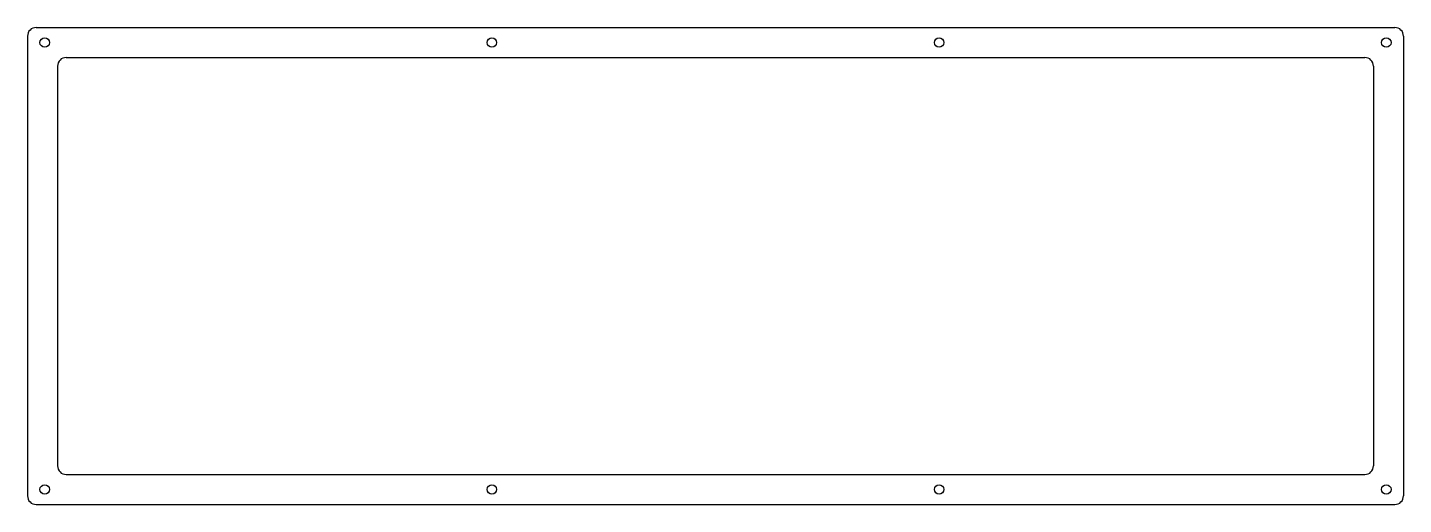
# Model space of a CAD drawing. Header units: millimetres. Extents: x 0 to 321, y 0 to 111.
import ezdxf

# ---------------------------------------------------------------- set-up
doc = ezdxf.new("R2010")
doc.units = ezdxf.units.MM
doc.layers.add('Case', color=255, linetype='Continuous')

# ---------------------------------------------------------------- blocks, each defined once
blk = doc.blocks.new('*U10')
at = {"layer": 'Case'}
blk.add_circle((0, 0), 1.1, dxfattribs=at)
blk = doc.blocks.new('*U11')
at = {"layer": 'Case', "color": 0, "linetype": 'ByBlock', "lineweight": -2, "transparency": 16777216}
for p in [(0, 0), (104.27, 0), (208.53, 0), (312.8, 0)]:
    blk.add_blockref('*U10', p, dxfattribs=at)
blk = doc.blocks.new('*U12')
at = {"layer": 'Case'}
blk.add_circle((0, 0), 1.1, dxfattribs=at)
blk = doc.blocks.new('*U13')
at = {"layer": 'Case', "color": 0, "linetype": 'ByBlock', "lineweight": -2, "transparency": 16777216}
for p in [(0, 0), (104.27, 0), (208.53, 0), (312.8, 0)]:
    blk.add_blockref('*U12', p, dxfattribs=at)

msp = doc.modelspace()

# ---------------------------------------------------------------- linework, layer by layer
at = {"layer": 'Case'}
for p, q in [((0.02, 109.28), (0.02, 2.03)), ((2.02, 111.28), (318.82, 111.28)), ((320.82, 109.28), (320.82, 2.03)), ((9.02, 104.28), (311.82, 104.28)), ((7.02, 102.28), (7.02, 9.03)), ((313.82, 102.28), (313.82, 9.03)), ((9.02, 7.03), (311.82, 7.03)), ((2.02, 0.03), (318.82, 0.03))]:
    msp.add_line(p, q, dxfattribs=at)
for centre, start, end in [((2.02, 109.28), 90, 180), ((318.82, 109.28), 0, 90), ((9.02, 102.28), 90, 180), ((311.82, 102.28), 0, 90), ((9.02, 9.03), 180, 270), ((311.82, 9.03), 270, 0), ((2.02, 2.03), 180, 270), ((318.82, 2.03), 270, 0)]:
    msp.add_arc(centre, 2, start, end, dxfattribs=at)

# ---------------------------------------------------------------- block references
for name, p in [('*U11', (4.02, 107.78)), ('*U13', (4.02, 3.53))]:
    msp.add_blockref(name, p, dxfattribs=at)

doc.saveas('drawing.dxf')
